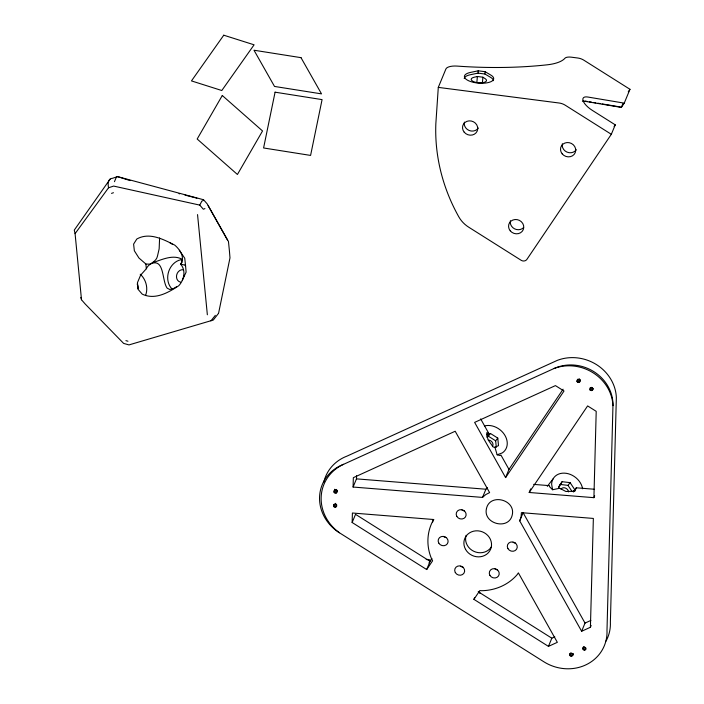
<?xml version="1.0" encoding="UTF-8"?>
<svg xmlns="http://www.w3.org/2000/svg" width="704" height="704" viewBox="0 0 704 704"><rect width="100%" height="100%" fill="white"/><g stroke="black" fill="none" stroke-linecap="round" stroke-linejoin="round"><path stroke-width="1.06" d="M159.606 237.97L159.148 248.855L157.467 256.124C156.156 262.548 148.606 263.102 146.335 268.743L140.615 275.15L137.474 282.612L138.037 289.282L142.217 294.131C154.906 300.3 168.265 292.679 178.772 285.718C184.078 280.113 186.208 270.31 180.611 264.176C185.354 257.462 180.013 249.63 174.794 245.15C163.39 239.36 149.336 231.906 136.805 239.026L133.602 244.112L134.35 250.774L138.934 257.998L145.878 264.018L150.084 264.176M352.15 522.509L352.405 513.014L433.84 519.526L432.731 521.18A50.389 46.279 22.5 0 0 431.719 559.196L432.608 560.78L426.686 569.545L352.15 522.509L355.538 514.334L430.074 561.361L426.686 569.545M353.091 487.045L353.338 477.673L455.189 431.244L489.614 492.615L485.786 494.56L482.522 497.411L353.091 487.045L356.479 478.861L356.567 475.737M593.912 497.666L596.209 411.338L587.62 405.918L529.197 492.483L593.912 497.666L594.669 495.845M612.964 405.654L606.989 630.485A41.985 38.562 22.5 0 1 586.546 664.541A41.985 38.562 22.5 0 1 543.875 661.786L339.407 532.761A41.985 38.562 22.5 0 1 319.607 496.1A41.985 38.562 22.5 0 1 343.622 464.297L554.066 368.491A40.313 37.022 22.5 0 1 612.964 405.654A41.985 38.562 22.5 0 0 554.066 368.491M590.41 627.273L593.358 518.434L521.391 512.67L521.101 516.842L519.719 520.881L581.636 631.268L590.41 627.273L591.158 625.451M438.293 87.384L435.846 123.666A191.884 176.238 22.5 0 0 458.814 216.858A27.993 25.714 22.5 0 0 468.688 227.172L521.215 260.322A4.198 3.854 22.5 0 0 526.926 259.354L611.327 134.297L615.243 124.837L592.231 110.317A13.297 5.166 34 0 1 583.106 100.778A13.297 5.166 34 0 1 587.734 97.011L624.237 103.136L629.974 89.294L583.906 60.227A13.992 12.857 22.5 0 0 577.764 58.01L571.164 57.156A5.597 2.121 4.7 0 0 564.978 58.203A33.774 12.813 4.7 0 1 547.14 64.821A209.942 79.649 4.7 0 1 457.107 66.088A11.326 4.294 4.7 0 0 445.914 68.966L438.293 87.384L559.117 103.013A13.992 12.857 22.5 0 1 565.268 105.23L611.327 134.297M476.863 82.482L477.365 76.49L482.882 77.202L485.241 78.716A7.7 2.922 4.7 0 1 483.314 82.588A7.7 2.922 4.7 0 1 472.736 81.224A7.7 2.922 4.7 0 1 474.056 77.264L477.365 76.49M464.226 78.549A14.696 5.579 4.7 0 1 470.193 74.765L478.025 73.128L478.218 70.805L485.118 71.694L490.864 75.09A14.696 5.579 4.7 0 1 487.722 82.694A14.696 5.579 4.7 0 1 467.236 80.036A14.696 5.579 4.7 0 1 470.386 72.442L478.218 70.805M482.381 83.204L482.882 77.202M493.495 80.678A14.696 5.579 4.7 0 0 490.679 77.414L484.924 74.017L485.118 71.694M145.878 264.018L146.335 268.743M333.52 505.956L333.714 504.786L334.743 504.134L335.993 504.398L336.741 505.402L336.547 506.572L335.518 507.214L334.268 506.959L333.52 505.956L334.268 504.134M569.615 654.94L569.818 653.77L570.847 653.127L572.097 653.382L572.845 654.386L572.651 655.556L571.622 656.198L570.363 655.943L569.615 654.94L570.372 653.118M218.601 313.13L229.988 257.866L229.434 251.073L228.466 241.525L208.146 205.638M179.326 250.254L184.738 258.21L185.566 265.734L186.111 272.131L182.283 280.368M114.453 181.702L116.389 177.03L117.542 176.616L203.333 199.681M333.916 491.058L334.708 490.178L335.975 490.125L336.961 490.926L337.093 492.122L336.301 493.002L335.034 493.064L334.048 492.254L334.664 489.245M334.048 492.254L335.174 489.526M335.034 493.064L336.538 489.421M336.301 493.002L337.427 490.274M334.268 506.959L335.773 503.325M335.518 507.214L336.653 504.486M582.41 101.2A13.297 5.166 34 0 1 584.848 101.288L621.35 107.413L622.908 103.646M482.522 497.411L485.91 489.227L487.538 487.802M505.586 477.585L564.01 391.019L555.43 385.607L474.628 422.391L505.586 477.585L508.974 469.401L563.094 389.215M473.906 599.342L479.829 590.577L481.677 590.718A50.389 46.279 22.5 0 0 517.264 574.526L518.373 572.871L557.339 642.33L548.442 646.378L473.906 599.342L474.663 597.529M529.197 492.483L530.702 488.849M577.042 381.621L576.91 380.424L577.711 379.544L578.978 379.491L579.964 380.292L580.096 381.489L579.295 382.378L578.037 382.43L577.042 381.621L578.178 378.893M519.719 520.881L523.107 512.697L585.024 623.084L581.636 631.268M578.037 382.43L579.542 378.796M579.295 382.378L580.43 379.65M590.11 390.051L589.653 388.907L590.172 387.842L591.36 387.482L592.522 388.036L592.97 389.171L592.46 390.236L591.272 390.597L590.11 390.051L591.246 387.323M591.272 390.597L592.407 387.869M592.46 390.236L593.208 388.414M576.294 487.802L574.86 491.26L565.91 491.489L558.712 487.74L562.091 481.686L570.117 482.654L574.763 489.685L573.549 491.876L576.294 487.802L594.15 489.227M548.442 646.378L551.83 638.194L554.796 636.847M570.363 655.943L571.498 653.215M571.622 656.198L572.748 653.47M572.651 655.556L573.399 653.734M582.754 648.525L583.273 647.469L584.461 647.099L585.622 647.654L586.08 648.789L585.561 649.854L584.373 650.214L583.211 649.669L582.754 648.525L583.51 646.712M583.211 649.669L584.346 646.941M584.373 650.214L585.508 647.486M80.802 297.414L81.506 299.763L85.078 303.89L123.64 343.411L128.99 344.907L213.294 320.038L218.363 313.544M185.161 265.179L185.46 264.598M204.926 208.586L203.342 209.246L199.769 205.11L201.846 201.106L203.438 200.446M558.536 487.001L562.091 481.686M81.506 299.763L75.082 233.649L108.548 187.766A31.46 10.93 53.2 0 1 112.464 178.314L117.542 176.616L130.09 180.594M210.945 320.857L215.336 315.357M628.241 91.854L629.974 89.294M621.35 107.413L624.237 103.136M614.09 126.553L615.243 124.837M429.07 562.848L431.957 558.58M110.114 179.124L74.281 230.085L75.082 233.649M182.072 262.196L180.611 264.176L185.214 265.153L185.566 265.734M486.464 437.043L488.347 436.198L490.45 433.479L497.772 438.099L498.511 445.658L494.921 447.26L493.143 447.022L487.969 439.63L486.702 432.766L488.567 433.013L480.656 418.906M496.294 447.295L495.66 440.818L497.772 438.099M547.298 486.358L553.045 478.931M559.979 484.405L568.005 485.373L570.117 482.654M573.188 491.726L574.763 489.685M487.106 434.192L488.567 433.013M176.502 286.792L173.554 288.534L169.831 289.511L167.191 288.182C161.709 281.098 164.762 257.145 150.313 264.053M585.024 623.084L590.876 620.418M486.763 435.125L490.45 433.479M494.921 447.26L497.138 454.784L502.242 452.945A16.799 13.367 37.7 0 0 504.398 434.518A16.799 13.367 37.7 0 0 484.405 425.964M153.604 262.363C162.342 259.494 172.726 254.478 181.676 259.019L181.94 261.14M108.548 187.766L113.626 186.076L199.769 205.11M111.514 193.371L113.458 192.729M533.641 484.387L549.49 485.654L549.586 486.728L552.561 489.755L559.126 488.356M356.479 478.861L485.91 489.227M478.025 73.128L484.924 74.017M585.015 101.05L587.162 101.411M589.31 101.772L591.457 102.124M593.595 102.485L595.742 102.846M597.89 103.206L600.037 103.567M602.175 103.928L620.418 106.982M185.038 195.114L196.874 198.15M497.138 454.784L500.21 455.567L500.887 454.986L508.974 469.401M125.902 340.639L127.943 341.211M179.036 193.679L179.599 193.864M169.84 242.704L172.322 244.226M488.347 436.198L495.66 440.818M478.218 591.738L551.83 638.194M203.614 199.778L207.196 203.905L227.594 240.258M568.005 485.373L572.079 491.524M552.561 489.755L551.619 484.106A16.799 13.367 37.8 0 1 566.289 473.317A16.799 13.367 37.8 0 1 582.613 488.787M207.354 314.776L197.542 214.588M339.407 532.761A43.604 40.049 22.5 0 1 343.622 464.297M478.315 128.031A7.7 7.066 22.5 0 1 469.04 130.434A7.7 7.066 22.5 0 1 464.367 122.091M576.294 149.706A7.7 7.066 22.5 0 1 567.019 152.108A7.7 7.066 22.5 0 1 562.346 143.774M523.565 227.621A7.7 7.066 22.5 0 1 514.474 228.782A7.7 7.066 22.5 0 1 510.409 220.722M183.489 277.297A6.301 5.236 -72.4 0 1 183.999 275.722M137.148 283.994A6.301 5.104 71.7 0 1 138.054 288.71M180.558 282.102A6.301 5.236 -72.4 0 1 176.634 275.123A6.301 5.236 -72.4 0 1 183.093 269.782M140.228 274.217A16.685 13.517 71.7 0 1 145.499 295.557M172.058 288.983A16.685 13.86 -72.4 0 1 168.819 271.146A16.685 13.86 -72.4 0 1 182.442 259.53M606.012 641.106A41.985 38.562 22.5 0 0 610.377 622.301L616.352 397.47A41.985 38.562 22.5 0 0 557.454 360.307L347.01 456.113A41.985 38.562 22.5 0 0 323.858 482.011M432.652 522.034A50.389 46.279 22.5 0 1 433.242 519.966M462.942 567.037A5.042 4.629 22.5 0 1 460.469 566.218M446.398 537.548A5.042 4.629 22.5 0 1 443.925 536.73M497.517 569.809A5.042 4.629 22.5 0 1 495.044 568.982M491.216 547.175A13.992 12.857 22.5 0 1 473.792 551.294A13.992 12.857 22.5 0 1 466.136 535.295M464.429 510.831A5.042 4.629 22.5 0 1 461.956 510.004M515.548 543.083A5.042 4.629 22.5 0 1 513.075 542.265M426.228 559.592A5.042 4.629 22.5 0 1 430.417 560.27M479.415 591.923A5.042 4.629 22.5 0 1 479.97 593.498M488.726 440.106A4.198 3.344 37.8 0 1 492.263 442.332A4.198 3.344 37.8 0 1 492.624 445.993M561.088 489.201A4.198 3.344 37.8 0 1 565.294 488.022A4.198 3.344 37.8 0 1 568.515 491.902M486.455 508.587C482.794 523.899 508.798 530.684 512.248 514.95C515.909 499.638 489.905 492.844 486.455 508.587M275.079 92.18L263.586 147.972L310.587 155.417L322.08 99.616L275.079 92.18M222.288 95.506L197.173 139.022L237.424 174.478L262.539 130.962L222.288 95.506M223.758 35.2L191.47 80.907L221.804 90.517L254.091 44.81L223.758 35.2M300.995 57.658L253.994 50.222L274.516 86.442L321.517 93.878L300.995 57.658M510.215 230.78A7.7 7.066 22.5 0 0 523.248 229.671A7.7 7.066 22.5 0 0 515.038 219.525A7.7 7.066 22.5 0 0 510.215 230.78M562.162 153.824A7.7 7.066 22.5 0 0 575.194 152.715A7.7 7.066 22.5 0 0 566.975 142.569A7.7 7.066 22.5 0 0 562.162 153.824M464.182 132.15A7.7 7.066 22.5 0 0 477.215 131.041A7.7 7.066 22.5 0 0 468.996 120.886A7.7 7.066 22.5 0 0 464.182 132.15M456.79 516.331A5.042 4.629 22.5 0 0 465.414 517.026A5.042 4.629 22.5 0 0 461.296 509.67A5.042 4.629 22.5 0 0 456.79 516.331M489.878 575.309A5.042 4.629 22.5 0 0 498.502 576.004A5.042 4.629 22.5 0 0 494.375 568.647A5.042 4.629 22.5 0 0 489.878 575.309M455.303 572.546A5.042 4.629 22.5 0 0 463.927 573.232A5.042 4.629 22.5 0 0 459.8 565.875A5.042 4.629 22.5 0 0 455.303 572.546M438.759 543.057A5.042 4.629 22.5 0 0 447.383 543.743A5.042 4.629 22.5 0 0 443.256 536.386A5.042 4.629 22.5 0 0 438.759 543.057M465.555 549.358A13.992 12.857 22.5 0 0 489.518 551.276A13.992 12.857 22.5 0 0 478.051 530.851A13.992 12.857 22.5 0 0 465.555 549.358M507.91 548.592A5.042 4.629 22.5 0 0 516.534 549.278A5.042 4.629 22.5 0 0 512.406 541.922A5.042 4.629 22.5 0 0 507.91 548.592"/></g></svg>
